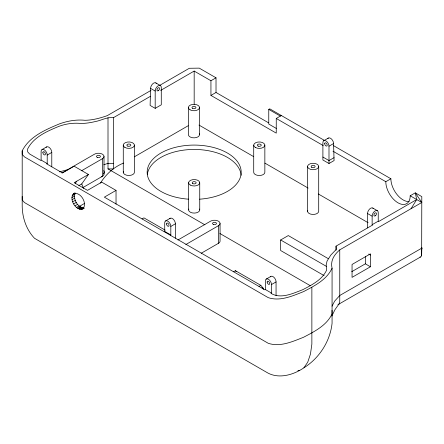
<?xml version="1.0" encoding="UTF-8"?>
<svg xmlns="http://www.w3.org/2000/svg" width="444" height="444" viewBox="0 0 444 444"><rect width="100%" height="100%" fill="white"/><g stroke="black" fill="none" stroke-linecap="round" stroke-linejoin="round"><path stroke-width="0.67" d="M328.993 163.497L328.993 146.204A4.312 2.486 60 0 0 325.946 140.92A4.312 2.486 60 0 0 322.899 142.685L322.899 159.995L328.993 163.497L334.077 160.578L333.566 143.562A4.312 2.486 60 0 0 331.307 138.855A4.312 2.486 60 0 0 327.877 138.517M367.565 227.9L367.565 213.542A4.312 2.486 -60 0 1 369.824 208.841A4.312 2.486 -60 0 1 373.254 208.502M372.139 224.692L372.139 216.184A4.312 2.486 -60 0 1 375.191 210.906A4.312 2.486 -60 0 1 378.238 212.665L378.238 221.173L372.139 224.692L372.649 224.986L336.047 246.131L336.047 250.205M337.912 304.373L338.45 304.384L420.979 256.721L421.656 255.306L421.8 247.841L421.539 249.151M421.589 251.987L421.8 247.841L421.611 249.151M421.55 250.571L421.8 247.841L421.572 249.772M84.249 208.186C76.54 213.447 67.144 197.475 74.758 192.924M81.407 209.474L83.949 208.008C77.439 207.376 72.688 198.862 75.275 192.979L72.733 194.45M421.656 255.306L421.8 196.62L415.273 192.851L410.189 195.782A17.244 9.957 60 0 1 397.996 202.825A17.244 9.957 60 0 1 385.803 181.701L332.967 151.199M332.029 306.177L334.659 301.126L339.754 295.499L421.8 248.135M331.84 316.078L334.959 309.673L339.333 303.507L339.754 301.648L339.754 249.855L421.8 202.486L415.273 192.851L416.722 199.55L411.033 208.702M339.754 249.855C334.193 254.712 330.269 260.645 332.068 268.22L332.068 323.276C330.17 341.347 319.253 358.191 303.907 367.81C293.295 375.075 278.105 379.47 266.478 372.211L34.521 238.295C26.324 229.709 22.283 217.649 22.2 205.888L22.2 150.832C29.376 136.558 45.488 129.692 59.507 123.859C67.671 120.923 76.324 119.397 84.982 120.291C92.635 120.191 100.111 118.148 107.287 115.64L151.004 90.398M332.068 268.22C326.69 279.859 314.291 285.991 303.468 291.658C292.524 295.954 280.059 301.643 268.243 297.647L24.514 156.926L22.228 154.401L22.2 150.832M100.416 183.1C106.022 174.22 113.714 167.094 123.549 163.059M303.907 367.81L307.748 362.149L310.461 354.062L311.866 344.106L311.866 287.312M75.175 183.444L76.751 181.219M78.827 185.614L81.746 183.927L88.434 174.475L74.126 166.211L62.438 172.96L46.698 163.869L47.208 163.575L47.208 155.067A4.312 2.486 60 0 0 44.156 149.789A4.312 2.486 60 0 0 41.109 151.548L41.109 160.056L47.208 163.575M82.723 209.069C87.823 203.691 80.947 191.78 73.743 193.512M103.485 173.343L104.54 172.505L103.807 170.574M338.45 304.384L338.933 304.09M155.189 108.353L161.283 104.812L161.277 87.523A4.312 2.486 -60 0 0 158.231 85.764A4.312 2.486 -60 0 0 155.184 91.042L155.189 108.353L150.105 105.417L150.61 88.4A4.312 2.486 -60 0 1 152.869 83.7A4.312 2.486 -60 0 1 156.299 83.355M42.002 149.578L46.576 146.936M159.385 85.559L189.333 68.271L199.251 68.132L216.017 77.811L216.017 92.48L268.553 122.81M47.208 155.067L51.782 152.431A4.312 2.486 60 0 0 49.523 147.724A4.312 2.486 60 0 0 46.093 147.386M41.109 160.056L40.604 160.351L29.593 153.99L27.689 151.881L27.661 148.907C33.655 136.991 47.103 131.258 58.808 126.39C65.945 123.726 73.543 122.688 81.113 123.471C85.97 123.443 90.787 122.627 95.499 121.512C101.554 120.446 107.076 116.766 113.375 117.71L150.483 96.287M160.656 90.415L194.172 71.068L210.939 80.747L216.017 77.811M61.927 172.988L94.505 154.179A5.567 3.213 0 0 1 102.381 154.179A5.567 3.213 0 0 1 102.381 158.724L102.381 176.329L82.712 187.684M210.939 80.747L210.939 95.416L216.017 92.48M81.518 170.768L102.381 158.724M88.434 174.475L74.209 182.684L87.496 190.359L101.726 182.145L116.034 190.404L116.034 204.129M134.321 156.837L188.184 125.741M72.1 195.848L74.642 194.383M71.884 197.624L74.425 196.154M72.1 199.645L74.642 198.179M72.733 201.781L75.275 200.316M73.743 203.885L76.285 202.414M75.058 205.805L77.6 204.34M76.59 207.426L79.132 205.955M79.088 206.565L84.343 203.53M77.622 208.169L80.159 206.704M78.233 208.619L80.775 207.154M79.265 209.063L81.807 207.592M79.876 209.324L82.418 207.853M116.034 190.404L104.346 197.153L264.879 289.832L265.384 289.538L271.484 293.062L271.484 284.554A4.312 2.486 60 0 0 268.431 279.27A4.312 2.486 60 0 0 265.384 281.035L265.384 289.538M276.29 128.421L268.759 124.07L268.759 109.407L269.747 108.836L324.436 140.404M210.939 95.416L276.251 133.122L276.251 118.454L281.335 115.523M142.091 218.92L143.923 217.865L165.19 230.142M165.612 220.94L170.185 218.298M170.307 235.237L170.818 234.943L170.818 226.434L175.391 223.793A4.312 2.486 60 0 0 173.132 219.092A4.312 2.486 60 0 0 169.702 218.748M164.213 231.713L164.718 231.424L170.818 234.943M323.793 140.709L328.366 138.067M328.993 146.204L333.566 143.562M177.972 239.988L210.55 221.179A5.567 3.213 0 0 1 218.426 221.179A5.567 3.213 0 0 1 218.426 225.724L218.426 243.329L201.249 253.241M185.847 244.533L218.426 225.724M324.137 275.63L280.663 250.527L280.663 239.971L288.289 235.57L328.183 258.602M385.803 181.701L390.881 178.771A17.244 9.957 60 0 0 409.174 201.526M233.594 271.75L235.425 270.696L260.833 285.359L263.131 288.156L263.286 289.421M266.278 279.06L270.851 276.418M258.996 286.419L260.833 285.359M416.722 199.55L378.743 221.462L378.238 221.173M271.484 284.554L276.057 281.912A4.312 2.486 60 0 0 273.793 277.206A4.312 2.486 60 0 0 270.368 276.867M271.484 293.062L270.973 293.351C280.908 299.339 293.018 293.373 302.73 289.71C311.766 284.981 322.116 279.864 326.606 270.152L326.19 264.968L327.045 261.083L330.791 255.089L336.219 249.439L336.047 246.131M351.709 271.7L365.34 263.83L370.418 266.766L370.418 253.857L352.053 264.463L352.053 277.372L370.418 266.766M334.077 157.642L328.993 160.562L322.899 157.054M103.807 164.774L108.003 163.325L113.375 163.359M59.446 171.845L68.354 169.519M108.003 117.682L108.003 168.898L113.375 168.931L113.375 117.71M419.957 257.004L420.496 257.021M297.891 370.635L299.201 370.668M333.416 145.588L390.881 178.771M268.759 109.407L280.342 116.095M276.251 118.454L323.221 145.571M410.189 195.782L421.8 202.486M372.771 208.053L377.345 210.689M155.811 82.911L160.384 85.548M367.565 213.542L372.139 216.184M150.61 88.4L155.184 91.042M198.968 125.058L253.557 156.571M264.957 163.153L308.147 188.09M318.342 193.973L368.132 222.722M368.725 254.057L370.418 255.034M280.663 239.971L326.518 266.444M108.003 168.898L204.878 224.831M219.869 233.489L310.434 285.769M261.949 287.473L263.131 288.156M235.425 270.696L236.197 271.628M81.746 183.927L83.483 188.395M332.04 310.306L332.068 313.869C326.69 325.508 314.291 331.64 303.468 337.301C292.524 341.603 280.059 347.291 268.243 343.29L24.514 202.575L22.228 200.044L22.2 196.481M365.34 256.238L365.34 263.83M318.703 166.5A5.567 3.213 0 0 1 310.35 169.286A5.567 3.213 0 0 1 310.35 163.714A5.567 3.213 0 0 1 318.703 166.5L318.703 211.239A5.567 3.213 0 0 1 312.404 214.424A5.567 3.213 0 0 1 307.753 210.406M307.564 166.5L307.564 211.239M276.057 281.912L276.057 295.604M264.852 145.182L264.852 172.283A5.567 3.213 0 0 1 259.279 175.502A5.567 3.213 0 0 1 253.713 172.283L253.713 145.182M220.058 223.454L220.058 241.053A5.567 3.213 0 0 1 218.426 243.329M199.739 182.773L199.739 209.879M199.528 107.531L199.528 134.637M194.172 71.068L194.172 104.29M188.6 182.773L188.6 209.879M188.389 107.531L188.389 134.637A5.567 3.213 0 0 0 194.683 137.823A5.567 3.213 0 0 0 199.334 133.805M175.391 223.793L175.391 238.167M164.718 231.424L164.718 222.916A4.312 2.486 60 0 1 167.765 221.156A4.312 2.486 60 0 1 170.818 226.434M134.415 145.16L134.415 172.266A5.567 3.213 0 0 1 128.116 175.452A5.567 3.213 0 0 1 123.465 171.434M123.277 145.16L123.277 172.266M104.013 156.454L104.013 174.054M51.782 152.431L51.782 166.805M188.717 199.184A47.009 27.14 0 0 1 154.401 157.753A47.009 27.14 0 0 1 233.944 157.753A47.009 27.14 0 0 1 199.622 199.184M147.28 174.659A47.009 27.14 0 0 1 194.733 149.45A47.009 27.14 0 0 1 241.131 175.308M199.55 209.046A5.567 3.213 0 0 1 194.172 213.092A5.567 3.213 0 0 1 188.794 209.046M103.818 173.221A5.567 3.213 0 0 1 101.226 176.84M190.232 185.043A5.567 3.213 0 0 0 199.55 183.605A5.567 3.213 0 0 0 192.729 179.665A5.567 3.213 0 0 0 190.232 185.043M190.021 109.807A5.567 3.213 0 0 0 199.334 108.364A5.567 3.213 0 0 0 192.518 104.429A5.567 3.213 0 0 0 190.021 109.807M255.344 147.452A5.567 3.213 0 0 0 264.663 146.015A5.567 3.213 0 0 0 257.842 142.074A5.567 3.213 0 0 0 255.344 147.452M124.908 147.436A5.567 3.213 0 0 0 134.227 145.993A5.567 3.213 0 0 0 127.406 142.058A5.567 3.213 0 0 0 124.908 147.436M267.16 282.062A1.798 1.038 60 0 0 269.07 284.432A1.798 1.038 60 0 0 269.07 281.89A1.798 1.038 60 0 0 267.16 282.062M166.5 223.943A1.798 1.038 60 0 0 168.404 226.312A1.798 1.038 60 0 0 168.404 223.77A1.798 1.038 60 0 0 166.5 223.943M42.89 152.575A1.798 1.038 60 0 0 44.794 154.945A1.798 1.038 60 0 0 44.794 152.403A1.798 1.038 60 0 0 42.89 152.575M158.558 90.509A1.798 1.038 -60 0 0 159.13 87.729A1.798 1.038 -60 0 0 157.004 89.61A1.798 1.038 -60 0 0 158.558 90.509M375.519 215.651A1.798 1.038 -60 0 0 376.085 212.87A1.798 1.038 -60 0 0 373.959 214.752A1.798 1.038 -60 0 0 375.519 215.651M192.774 183.577A1.976 1.143 0 0 0 196.082 183.067A1.976 1.143 0 0 0 193.662 181.668A1.976 1.143 0 0 0 192.774 183.577M192.563 108.336A1.976 1.143 0 0 0 195.865 107.825A1.976 1.143 0 0 0 193.445 106.432A1.976 1.143 0 0 0 192.563 108.336M258.291 146.17A1.976 1.143 0 0 0 261.255 145.182A1.976 1.143 0 0 0 258.291 144.195A1.976 1.143 0 0 0 258.291 146.17M127.855 146.148A1.976 1.143 0 0 0 130.819 145.16A1.976 1.143 0 0 0 127.855 144.172A1.976 1.143 0 0 0 127.855 146.148M311.732 167.305A1.976 1.143 0 0 0 315.04 166.794A1.976 1.143 0 0 0 312.62 165.396A1.976 1.143 0 0 0 311.732 167.305M97.452 157.442A1.976 1.143 0 0 0 100.416 156.454A1.976 1.143 0 0 0 97.452 155.467A1.976 1.143 0 0 0 97.452 157.442M213.497 224.442A1.976 1.143 0 0 0 216.461 223.454A1.976 1.143 0 0 0 213.497 222.466A1.976 1.143 0 0 0 213.497 224.442M324.675 143.712A1.798 1.038 60 0 0 326.579 146.082A1.798 1.038 60 0 0 326.579 143.54A1.798 1.038 60 0 0 324.675 143.712"/></g></svg>
